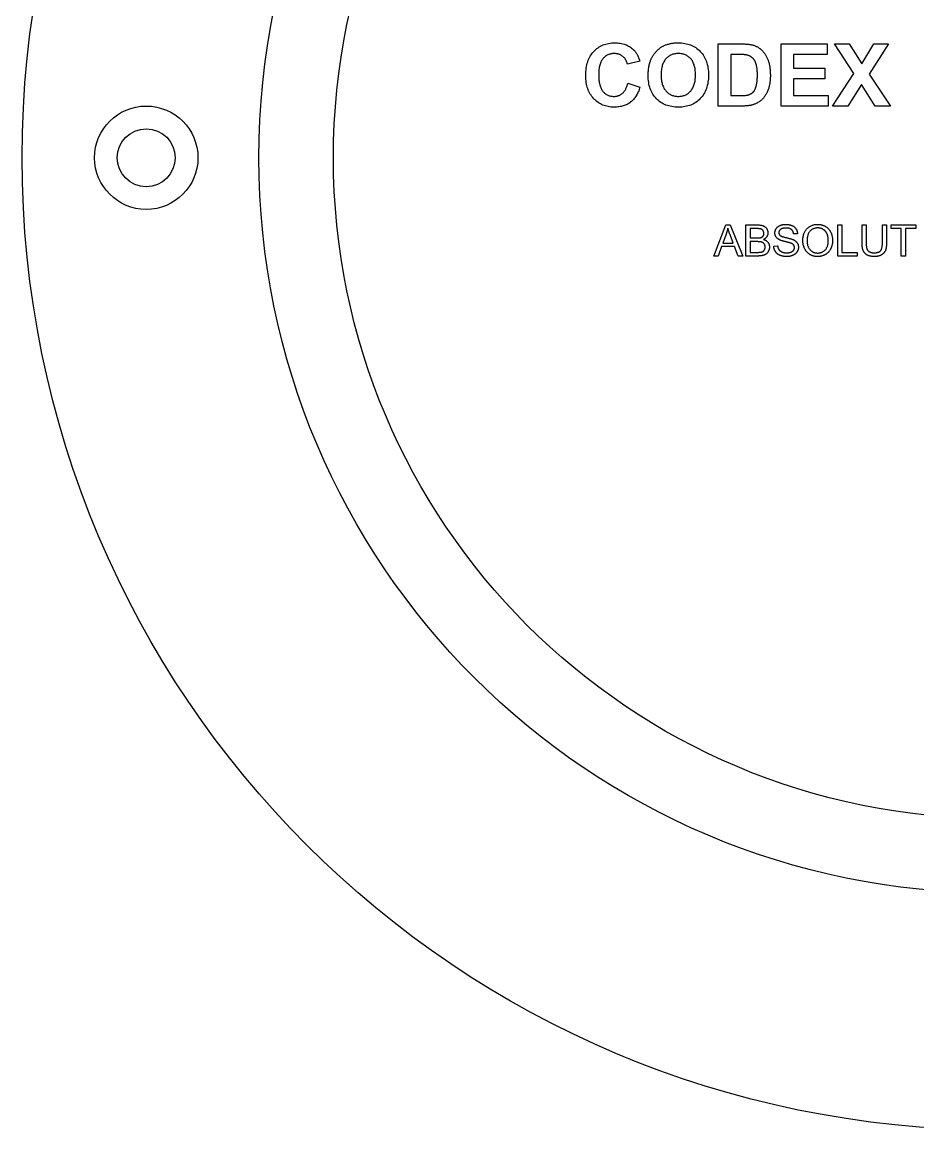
# Model space of a CAD drawing. Header units: millimetres. Extents: x -47 to 47, y -47 to 53.
# Drawn here: x -47 to -3.7, y -47 to 6.6 of the extents above; entities that cross this region are included whole.
import ezdxf

# ---------------------------------------------------------------- set-up
doc = ezdxf.new("R2010")
doc.units = ezdxf.units.MM
for name, color, linetype in [('GROOVE_REFERENCE_DO_NOT_MARK', 9, 'CONTINUOUS'), ('HOLES_REFERENCE_DO_NOT_MARK', 4, 'CONTINUOUS'), ('LASER_MARK', 1, 'CONTINUOUS'), ('PART_OUTLINE_REFERENCE_DO_NOT_MARK', 8, 'CONTINUOUS')]:
    doc.layers.add(name, color=color, linetype=linetype)

msp = doc.modelspace()

# ---------------------------------------------------------------- linework, layer by layer
at = {"layer": 'GROOVE_REFERENCE_DO_NOT_MARK'}
for radius in [35.55, 31.95]:
    msp.add_circle((0, 0), radius, dxfattribs=at)
at = {"layer": 'HOLES_REFERENCE_DO_NOT_MARK'}
for radius in [2.5, 1.4]:
    msp.add_circle((-41, 0), radius, dxfattribs=at)
at = {"layer": 'LASER_MARK'}
for points in [[(-17.71875, 3.602148), (-17.130176, 3.415527), (-17.147796, 3.354993), (-17.166817, 3.296438), (-17.187241, 3.239861), (-17.209067, 3.185263), (-17.232294, 3.132644), (-17.256924, 3.082003), (-17.282955, 3.033341), (-17.310388, 2.986658), (-17.339223, 2.941953), (-17.36946, 2.899227), (-17.401099, 2.85848), (-17.43414, 2.819711), (-17.468583, 2.782921), (-17.504427, 2.74811), (-17.541674, 2.715278), (-17.580322, 2.684424), (-17.620333, 2.655493), (-17.661665, 2.628428), (-17.704318, 2.60323), (-17.748294, 2.579898), (-17.793591, 2.558433), (-17.840211, 2.538834), (-17.888152, 2.521102), (-17.937415, 2.505237), (-17.987999, 2.491238), (-18.039906, 2.479105), (-18.093134, 2.468839), (-18.147684, 2.46044), (-18.203555, 2.453907), (-18.260749, 2.449241), (-18.319264, 2.446441), (-18.379102, 2.445508), (-18.453122, 2.447106), (-18.525476, 2.4519), (-18.596164, 2.459891), (-18.665186, 2.471078), (-18.732541, 2.485462), (-18.79823, 2.503042), (-18.862253, 2.523818), (-18.924609, 2.547791), (-18.9853, 2.574959), (-19.044324, 2.605325), (-19.101682, 2.638886), (-19.157373, 2.675644), (-19.211398, 2.715598), (-19.263757, 2.758749), (-19.31445, 2.805095), (-19.363477, 2.854639), (-19.410164, 2.906954), (-19.453839, 2.961616), (-19.494502, 3.018625), (-19.532153, 3.077982), (-19.566792, 3.139685), (-19.598419, 3.203736), (-19.627034, 3.270134), (-19.652637, 3.338879), (-19.675227, 3.409972), (-19.694806, 3.483411), (-19.711372, 3.559198), (-19.724927, 3.637332), (-19.735469, 3.717813), (-19.742999, 3.800642), (-19.747517, 3.885817), (-19.749023, 3.97334), (-19.747509, 4.065853), (-19.742967, 4.155747), (-19.735397, 4.243022), (-19.724799, 4.327676), (-19.711172, 4.409712), (-19.694518, 4.489127), (-19.674835, 4.565924), (-19.652124, 4.6401), (-19.626385, 4.711657), (-19.597618, 4.780595), (-19.565823, 4.846913), (-19.531, 4.910611), (-19.493148, 4.97169), (-19.452269, 5.030149), (-19.408361, 5.085989), (-19.361426, 5.139209), (-19.312023, 5.189497), (-19.260713, 5.236541), (-19.207497, 5.28034), (-19.152374, 5.320895), (-19.095345, 5.358206), (-19.036409, 5.392272), (-18.975566, 5.423094), (-18.912817, 5.450671), (-18.848162, 5.475004), (-18.781599, 5.496093), (-18.713131, 5.513937), (-18.642755, 5.528537), (-18.570473, 5.539892), (-18.496284, 5.548003), (-18.420189, 5.55287), (-18.342188, 5.554492), (-18.274039, 5.553218), (-18.207509, 5.549397), (-18.142597, 5.543029), (-18.079303, 5.534113), (-18.017627, 5.522649), (-17.95757, 5.508638), (-17.899131, 5.49208), (-17.84231, 5.472974), (-17.787107, 5.45132), (-17.733522, 5.427119), (-17.681556, 5.400371), (-17.631207, 5.371075), (-17.582477, 5.339232), (-17.535365, 5.304842), (-17.489872, 5.267904), (-17.445996, 5.228418), (-17.420762, 5.203664), (-17.396329, 5.177597), (-17.372697, 5.150216), (-17.349866, 5.121521), (-17.327836, 5.091512), (-17.306607, 5.06019), (-17.286179, 5.027554), (-17.266553, 4.993604), (-17.247727, 4.95834), (-17.229703, 4.921762), (-17.212479, 4.883871), (-17.196057, 4.844666), (-17.180436, 4.804147), (-17.165616, 4.762314), (-17.151597, 4.719167), (-17.138379, 4.674707), (-17.739258, 4.531152), (-17.746375, 4.559991), (-17.754398, 4.588062), (-17.763326, 4.615363), (-17.77316, 4.641895), (-17.783898, 4.667657), (-17.795542, 4.692651), (-17.808091, 4.716876), (-17.821545, 4.740332), (-17.835905, 4.763019), (-17.85117, 4.784937), (-17.86734, 4.806085), (-17.884415, 4.826465), (-17.902395, 4.846075), (-17.921281, 4.864917), (-17.941072, 4.88299), (-17.961768, 4.900293), (-17.983201, 4.916683), (-18.005202, 4.932016), (-18.027773, 4.946291), (-18.050912, 4.959509), (-18.074621, 4.97167), (-18.098898, 4.982773), (-18.123743, 4.992818), (-18.149158, 5.001807), (-18.175141, 5.009737), (-18.201693, 5.016611), (-18.228814, 5.022427), (-18.256503, 5.027185), (-18.284762, 5.030886), (-18.313589, 5.03353), (-18.342985, 5.035116), (-18.372949, 5.035645), (-18.414241, 5.034707), (-18.454548, 5.031895), (-18.493869, 5.027209), (-18.532205, 5.020648), (-18.569556, 5.012213), (-18.605921, 5.001903), (-18.641301, 4.989718), (-18.675696, 4.975659), (-18.709105, 4.959726), (-18.741529, 4.941917), (-18.772968, 4.922235), (-18.803421, 4.900677), (-18.832889, 4.877246), (-18.861372, 4.851939), (-18.888869, 4.824759), (-18.915381, 4.795703), (-18.940587, 4.764549), (-18.964167, 4.731071), (-18.986121, 4.695271), (-19.006448, 4.657147), (-19.02515, 4.6167), (-19.042225, 4.57393), (-19.057674, 4.528837), (-19.071497, 4.481421), (-19.083693, 4.431681), (-19.094263, 4.379619), (-19.103208, 4.325233), (-19.110526, 4.268524), (-19.116217, 4.209492), (-19.120283, 4.148137), (-19.122722, 4.084459), (-19.123535, 4.018457), (-19.122734, 3.948474), (-19.120331, 3.881055), (-19.116325, 3.816199), (-19.110718, 3.753906), (-19.103508, 3.694177), (-19.094696, 3.637012), (-19.084282, 3.58241), (-19.072266, 3.530371), (-19.058647, 3.480896), (-19.043427, 3.433984), (-19.026604, 3.389636), (-19.008179, 3.347852), (-18.988152, 3.30863), (-18.966522, 3.271973), (-18.943291, 3.237878), (-18.918457, 3.206348), (-18.892342, 3.177044), (-18.865265, 3.149631), (-18.837227, 3.124108), (-18.808228, 3.100476), (-18.778267, 3.078735), (-18.747345, 3.058884), (-18.715462, 3.040923), (-18.682617, 3.024854), (-18.648811, 3.010674), (-18.614044, 2.998386), (-18.578316, 2.987988), (-18.541626, 2.97948), (-18.503975, 2.972863), (-18.465363, 2.968137), (-18.425789, 2.965301), (-18.385254, 2.964355), (-18.355269, 2.964956), (-18.325813, 2.966759), (-18.296886, 2.969763), (-18.268488, 2.973969), (-18.240618, 2.979376), (-18.213277, 2.985985), (-18.186464, 2.993795), (-18.160181, 3.002808), (-18.134426, 3.013021), (-18.1092, 3.024437), (-18.084502, 3.037054), (-18.060333, 3.050873), (-18.036693, 3.065893), (-18.013582, 3.082115), (-17.990999, 3.099539), (-17.968945, 3.118164), (-17.94754, 3.138079), (-17.926904, 3.159372), (-17.907037, 3.182043), (-17.887939, 3.206091), (-17.869611, 3.231518), (-17.852051, 3.258322), (-17.83526, 3.286504), (-17.819238, 3.316064), (-17.803986, 3.347002), (-17.789502, 3.379318), (-17.775787, 3.413012), (-17.762842, 3.448083), (-17.750665, 3.484533), (-17.739258, 3.52236), (-17.728619, 3.561565)], [(-16.732324, 3.981543), (-16.731787, 4.038388), (-16.730177, 4.09408), (-16.727494, 4.148618), (-16.723737, 4.202002), (-16.718906, 4.254233), (-16.713002, 4.30531), (-16.706025, 4.355234), (-16.697974, 4.404004), (-16.688849, 4.45162), (-16.678651, 4.498083), (-16.66738, 4.543393), (-16.655035, 4.587549), (-16.641617, 4.630551), (-16.627126, 4.6724), (-16.61156, 4.713095), (-16.594922, 4.752637), (-16.581812, 4.781163), (-16.568118, 4.809322), (-16.553838, 4.837111), (-16.538974, 4.864532), (-16.523525, 4.891585), (-16.507491, 4.918269), (-16.490873, 4.944585), (-16.473669, 4.970532), (-16.455881, 4.996111), (-16.437508, 5.021321), (-16.418551, 5.046163), (-16.399008, 5.070636), (-16.378881, 5.094741), (-16.358169, 5.118477), (-16.336872, 5.141845), (-16.31499, 5.164844), (-16.292684, 5.18729), (-16.270113, 5.209), (-16.247278, 5.229972), (-16.224179, 5.250208), (-16.200815, 5.269706), (-16.177187, 5.288467), (-16.153295, 5.306492), (-16.129138, 5.323779), (-16.104717, 5.34033), (-16.080032, 5.356143), (-16.055082, 5.37122), (-16.029868, 5.385559), (-16.004389, 5.399162), (-15.978646, 5.412027), (-15.952639, 5.424155), (-15.926367, 5.435547), (-15.890911, 5.44995), (-15.854782, 5.463425), (-15.81798, 5.47597), (-15.780505, 5.487585), (-15.742358, 5.498272), (-15.703537, 5.508029), (-15.664043, 5.516857), (-15.623877, 5.524756), (-15.583038, 5.531725), (-15.541525, 5.537766), (-15.49934, 5.542876), (-15.456482, 5.547058), (-15.412951, 5.550311), (-15.368747, 5.552634), (-15.32387, 5.554028), (-15.27832, 5.554492), (-15.196301, 5.552882), (-15.116357, 5.548051), (-15.038487, 5.540001), (-14.962692, 5.528729), (-14.888972, 5.514238), (-14.817327, 5.496526), (-14.747757, 5.475593), (-14.680261, 5.45144), (-14.614841, 5.424067), (-14.551495, 5.393474), (-14.490224, 5.35966), (-14.431027, 5.322626), (-14.373906, 5.282371), (-14.318859, 5.238896), (-14.265887, 5.192201), (-14.21499, 5.142285), (-14.166689, 5.089502), (-14.121503, 5.034203), (-14.079434, 4.976388), (-14.040482, 4.916058), (-14.004645, 4.853213), (-13.971925, 4.787852), (-13.94232, 4.719976), (-13.915833, 4.649585), (-13.892461, 4.576678), (-13.872205, 4.501256), (-13.855066, 4.423318), (-13.841043, 4.342865), (-13.830136, 4.259896), (-13.822346, 4.174413), (-13.817671, 4.086413), (-13.816113, 3.995898), (-13.817659, 3.906133), (-13.822298, 3.818842), (-13.830028, 3.734027), (-13.840851, 3.651688), (-13.854766, 3.571823), (-13.871773, 3.494434), (-13.891872, 3.419521), (-13.915063, 3.347083), (-13.941347, 3.27712), (-13.970723, 3.209632), (-14.003191, 3.14462), (-14.038751, 3.082083), (-14.077404, 3.022022), (-14.119148, 2.964436), (-14.163985, 2.909325), (-14.211914, 2.856689), (-14.262431, 2.806898), (-14.31503, 2.760319), (-14.369712, 2.716952), (-14.426477, 2.676797), (-14.485325, 2.639855), (-14.546255, 2.606126), (-14.609269, 2.575608), (-14.674365, 2.548303), (-14.741544, 2.524211), (-14.810806, 2.50333), (-14.882151, 2.485662), (-14.955579, 2.471207), (-15.031089, 2.459963), (-15.108682, 2.451933), (-15.188358, 2.447114), (-15.270117, 2.445508), (-15.352869, 2.447106), (-15.433475, 2.4519), (-15.511933, 2.459891), (-15.588245, 2.471078), (-15.662409, 2.485462), (-15.734427, 2.503042), (-15.804298, 2.523818), (-15.872021, 2.547791), (-15.937598, 2.574959), (-16.001028, 2.605325), (-16.062312, 2.638886), (-16.121448, 2.675644), (-16.178437, 2.715598), (-16.233279, 2.758749), (-16.285975, 2.805095), (-16.336523, 2.854639), (-16.384452, 2.906986), (-16.429289, 2.961744), (-16.471034, 3.018913), (-16.509686, 3.078494), (-16.545247, 3.140486), (-16.577715, 3.20489), (-16.60709, 3.271704), (-16.633374, 3.34093), (-16.656565, 3.412567), (-16.676665, 3.486616), (-16.693672, 3.563075), (-16.707587, 3.641946), (-16.718409, 3.723229), (-16.72614, 3.806922), (-16.730778, 3.893027)], [(-13.344434, 5.503223), (-12.234961, 5.503223), (-12.188746, 5.502998), (-12.143925, 5.502325), (-12.100499, 5.501204), (-12.058466, 5.499634), (-12.017826, 5.497615), (-11.978581, 5.495148), (-11.94073, 5.492232), (-11.904272, 5.488867), (-11.869209, 5.485054), (-11.835539, 5.480792), (-11.803263, 5.476082), (-11.772382, 5.470923), (-11.742894, 5.465315), (-11.714799, 5.459259), (-11.688099, 5.452754), (-11.662793, 5.445801), (-11.630021, 5.435587), (-11.597841, 5.424428), (-11.566254, 5.412323), (-11.53526, 5.399274), (-11.504859, 5.385279), (-11.47505, 5.370338), (-11.445835, 5.354453), (-11.417212, 5.337622), (-11.389182, 5.319846), (-11.361745, 5.301125), (-11.3349, 5.281458), (-11.308649, 5.260846), (-11.28299, 5.239289), (-11.257924, 5.216786), (-11.233451, 5.193338), (-11.20957, 5.168945), (-11.186339, 5.143731), (-11.163812, 5.11782), (-11.141991, 5.091212), (-11.120874, 5.063907), (-11.100462, 5.035905), (-11.080756, 5.007206), (-11.061754, 4.97781), (-11.043457, 4.947717), (-11.025865, 4.916928), (-11.008978, 4.885441), (-10.992796, 4.853257), (-10.977319, 4.820377), (-10.962547, 4.786799), (-10.94848, 4.752525), (-10.935118, 4.717553), (-10.922461, 4.681885), (-10.910541, 4.645343), (-10.89939, 4.607752), (-10.889008, 4.569112), (-10.879395, 4.529422), (-10.870551, 4.488683), (-10.862476, 4.446894), (-10.85517, 4.404056), (-10.848633, 4.360168), (-10.842865, 4.315232), (-10.837866, 4.269245), (-10.833636, 4.222209), (-10.830176, 4.174124), (-10.827484, 4.12499), (-10.825562, 4.074805), (-10.824408, 4.023572), (-10.824023, 3.971289), (-10.824384, 3.925291), (-10.825465, 3.880093), (-10.827268, 3.835697), (-10.829791, 3.792102), (-10.833036, 3.749308), (-10.837001, 3.707315), (-10.841687, 3.666123), (-10.847095, 3.625732), (-10.853223, 3.586143), (-10.860072, 3.547354), (-10.867643, 3.509367), (-10.875934, 3.47218), (-10.884946, 3.435795), (-10.894679, 3.400211), (-10.905133, 3.365427), (-10.916309, 3.331445), (-10.930784, 3.290918), (-10.946013, 3.251369), (-10.961995, 3.212796), (-10.978729, 3.175201), (-10.996217, 3.138584), (-11.014458, 3.102943), (-11.033451, 3.06828), (-11.053198, 3.034595), (-11.073698, 3.001886), (-11.094951, 2.970155), (-11.116957, 2.939402), (-11.139716, 2.909625), (-11.163227, 2.880826), (-11.187492, 2.853004), (-11.21251, 2.82616), (-11.238281, 2.800293), (-11.258453, 2.781331), (-11.279489, 2.762898), (-11.301391, 2.744994), (-11.324158, 2.727618), (-11.34779, 2.710772), (-11.372287, 2.694453), (-11.397649, 2.678664), (-11.423877, 2.663403), (-11.45097, 2.648671), (-11.478928, 2.634468), (-11.507751, 2.620794), (-11.537439, 2.607648), (-11.567992, 2.595031), (-11.599411, 2.582942), (-11.631695, 2.571383), (-11.664844, 2.560352), (-11.690495, 2.552653), (-11.717203, 2.545451), (-11.744968, 2.538746), (-11.773792, 2.532538), (-11.803672, 2.526826), (-11.83461, 2.521611), (-11.866605, 2.516893), (-11.899658, 2.512671), (-11.933768, 2.508946), (-11.968936, 2.505717), (-12.005161, 2.502986), (-12.042444, 2.500751), (-12.080784, 2.499012), (-12.120181, 2.497771), (-12.160636, 2.497026), (-12.202148, 2.496777), (-13.344434, 2.496777)], [(-10.309277, 2.496777), (-10.309277, 5.503223), (-8.080078, 5.503223), (-8.080078, 4.994629), (-9.702246, 4.994629), (-9.702246, 4.328125), (-8.192871, 4.328125), (-8.192871, 3.821582), (-9.702246, 3.821582), (-9.702246, 3.00332), (-8.022656, 3.00332), (-8.022656, 2.496777)], [(-7.813477, 2.496777), (-6.786035, 4.065625), (-7.71709, 5.503223), (-7.00752, 5.503223), (-6.40459, 4.537305), (-5.813965, 5.503223), (-5.110547, 5.503223), (-6.045703, 4.043066), (-5.018262, 2.496777), (-5.750391, 2.496777), (-6.416895, 3.536523), (-7.085449, 2.496777)], [(-16.106836, 4.002051), (-16.105915, 3.939186), (-16.103151, 3.878251), (-16.098545, 3.819247), (-16.092096, 3.762173), (-16.083805, 3.707031), (-16.073671, 3.653819), (-16.061695, 3.602537), (-16.047876, 3.553186), (-16.032215, 3.505766), (-16.014711, 3.460276), (-15.995365, 3.416717), (-15.974176, 3.375089), (-15.951145, 3.335391), (-15.926271, 3.297623), (-15.899555, 3.261787), (-15.870996, 3.227881), (-15.841019, 3.19597), (-15.810049, 3.166117), (-15.778086, 3.138323), (-15.745129, 3.112589), (-15.711179, 3.088912), (-15.676236, 3.067295), (-15.640299, 3.047737), (-15.603369, 3.030237), (-15.565446, 3.014796), (-15.526529, 3.001414), (-15.486619, 2.99009), (-15.445715, 2.980826), (-15.403819, 2.97362), (-15.360928, 2.968473), (-15.317045, 2.965385), (-15.272168, 2.964355), (-15.227303, 2.965377), (-15.183456, 2.968441), (-15.140626, 2.973548), (-15.098813, 2.980698), (-15.058018, 2.98989), (-15.01824, 3.001125), (-14.979479, 3.014403), (-14.941736, 3.029724), (-14.90501, 3.047088), (-14.869302, 3.066494), (-14.834611, 3.087943), (-14.800937, 3.111435), (-14.768281, 3.13697), (-14.736642, 3.164547), (-14.70602, 3.194167), (-14.676416, 3.22583), (-14.64823, 3.259536), (-14.621862, 3.295284), (-14.597313, 3.333076), (-14.574582, 3.37291), (-14.55367, 3.414786), (-14.534576, 3.458706), (-14.5173, 3.504668), (-14.501843, 3.552673), (-14.488205, 3.602721), (-14.476385, 3.654812), (-14.466383, 3.708945), (-14.4582, 3.765121), (-14.451835, 3.82334), (-14.447289, 3.883602), (-14.444562, 3.945907), (-14.443652, 4.010254), (-14.444538, 4.073828), (-14.447193, 4.135352), (-14.451619, 4.194824), (-14.457816, 4.252246), (-14.465782, 4.307617), (-14.47552, 4.360938), (-14.487027, 4.412207), (-14.500305, 4.461426), (-14.515354, 4.508594), (-14.532172, 4.553711), (-14.550762, 4.596777), (-14.571121, 4.637793), (-14.593251, 4.676758), (-14.617152, 4.713672), (-14.642822, 4.748535), (-14.670264, 4.781348), (-14.699171, 4.812141), (-14.72924, 4.840948), (-14.76047, 4.867769), (-14.792862, 4.892603), (-14.826415, 4.91545), (-14.861131, 4.93631), (-14.897007, 4.955183), (-14.934045, 4.97207), (-14.972245, 4.986971), (-15.011607, 4.999884), (-15.05213, 5.010811), (-15.093814, 5.019751), (-15.13666, 5.026704), (-15.180668, 5.031671), (-15.225837, 5.034651), (-15.272168, 5.035645), (-15.318511, 5.034639), (-15.363716, 5.031623), (-15.407784, 5.026596), (-15.450714, 5.019559), (-15.492507, 5.01051), (-15.533162, 4.999451), (-15.57268, 4.986382), (-15.61106, 4.971301), (-15.648302, 4.95421), (-15.684407, 4.935108), (-15.719374, 4.913996), (-15.753204, 4.890872), (-15.785897, 4.865738), (-15.817451, 4.838593), (-15.847869, 4.809438), (-15.877148, 4.778271), (-15.904962, 4.745078), (-15.930981, 4.709843), (-15.955206, 4.672564), (-15.977637, 4.633243), (-15.998273, 4.591879), (-16.017114, 4.548472), (-16.034161, 4.503022), (-16.049414, 4.45553), (-16.062872, 4.405995), (-16.074536, 4.354417), (-16.084406, 4.300796), (-16.09248, 4.245132), (-16.098761, 4.187426), (-16.103247, 4.127677), (-16.105939, 4.065885)], [(-12.737402, 4.994629), (-12.737402, 3.00332), (-12.28418, 3.00332), (-12.252945, 3.003432), (-12.222816, 3.003769), (-12.193793, 3.00433), (-12.165875, 3.005115), (-12.139063, 3.006124), (-12.113356, 3.007358), (-12.088755, 3.008816), (-12.065259, 3.010498), (-12.042868, 3.012405), (-12.021584, 3.014536), (-12.001404, 3.016891), (-11.98233, 3.01947), (-11.964362, 3.022274), (-11.947499, 3.025302), (-11.931742, 3.028555), (-11.91709, 3.032031), (-11.898829, 3.036846), (-11.880961, 3.042061), (-11.863485, 3.047676), (-11.846402, 3.053693), (-11.829711, 3.060109), (-11.813413, 3.066927), (-11.797508, 3.074144), (-11.781995, 3.081763), (-11.766874, 3.089782), (-11.752146, 3.098201), (-11.737811, 3.107021), (-11.723868, 3.116241), (-11.710317, 3.125863), (-11.69716, 3.135884), (-11.684394, 3.146306), (-11.672021, 3.157129), (-11.659985, 3.168596), (-11.648229, 3.180953), (-11.636754, 3.194199), (-11.625558, 3.208334), (-11.614644, 3.223359), (-11.604009, 3.239272), (-11.593655, 3.256075), (-11.583582, 3.273767), (-11.573788, 3.292348), (-11.564275, 3.311819), (-11.555043, 3.332178), (-11.546091, 3.353427), (-11.537419, 3.375565), (-11.529028, 3.398592), (-11.520917, 3.422509), (-11.513086, 3.447314), (-11.505636, 3.473137), (-11.498666, 3.500106), (-11.492178, 3.52822), (-11.486169, 3.55748), (-11.480642, 3.587885), (-11.475595, 3.619436), (-11.471029, 3.652132), (-11.466943, 3.685974), (-11.463338, 3.720962), (-11.460214, 3.757095), (-11.457571, 3.794373), (-11.455408, 3.832797), (-11.453725, 3.872367), (-11.452524, 3.913082), (-11.451803, 3.954943), (-11.451563, 3.997949), (-11.451803, 4.040895), (-11.452524, 4.082576), (-11.453725, 4.122991), (-11.455408, 4.16214), (-11.457571, 4.200023), (-11.460214, 4.236641), (-11.463338, 4.271993), (-11.466943, 4.306079), (-11.471029, 4.3389), (-11.475595, 4.370454), (-11.480642, 4.400743), (-11.486169, 4.429767), (-11.492178, 4.457524), (-11.498666, 4.484016), (-11.505636, 4.509243), (-11.513086, 4.533203), (-11.520969, 4.55621), (-11.529236, 4.578577), (-11.537888, 4.600302), (-11.546924, 4.621387), (-11.556345, 4.64183), (-11.56615, 4.661633), (-11.57634, 4.680795), (-11.586914, 4.699316), (-11.597873, 4.717197), (-11.609216, 4.734436), (-11.620944, 4.751035), (-11.633057, 4.766992), (-11.645554, 4.782309), (-11.658435, 4.796985), (-11.671701, 4.81102), (-11.685352, 4.824414), (-11.699427, 4.837223), (-11.713966, 4.849504), (-11.728971, 4.861256), (-11.74444, 4.872479), (-11.760373, 4.883174), (-11.776772, 4.89334), (-11.793634, 4.902977), (-11.810962, 4.912085), (-11.828754, 4.920665), (-11.847011, 4.928716), (-11.865732, 4.936238), (-11.884918, 4.943231), (-11.904569, 4.949696), (-11.924684, 4.955632), (-11.945264, 4.961039), (-11.966309, 4.965918), (-11.983155, 4.969395), (-12.001909, 4.972647), (-12.022569, 4.975675), (-12.045135, 4.978479), (-12.069609, 4.981059), (-12.095988, 4.983414), (-12.124275, 4.985545), (-12.154468, 4.987451), (-12.186567, 4.989133), (-12.220573, 4.990591), (-12.256486, 4.991825), (-12.294305, 4.992834), (-12.334031, 4.99362), (-12.375664, 4.99418), (-12.419203, 4.994517), (-12.464648, 4.994629)], [(-13.560791, -4.752124), (-12.983496, -3.248901), (-12.769189, -3.248901), (-12.153955, -4.752124), (-12.380566, -4.752124), (-12.555908, -4.296851), (-13.184473, -4.296851), (-13.349561, -4.752124)], [(-13.127051, -4.134839), (-12.617432, -4.134839), (-12.774316, -3.71853), (-12.783144, -3.695082), (-12.791684, -3.672163), (-12.799935, -3.649773), (-12.807898, -3.627911), (-12.815572, -3.606578), (-12.822958, -3.585774), (-12.830056, -3.565499), (-12.836865, -3.545752), (-12.843386, -3.526534), (-12.849619, -3.507845), (-12.855563, -3.489684), (-12.861218, -3.472052), (-12.866586, -3.454949), (-12.871664, -3.438374), (-12.876455, -3.422329), (-12.880957, -3.406812), (-12.884638, -3.424876), (-12.888503, -3.442924), (-12.892553, -3.460957), (-12.896786, -3.478973), (-12.901204, -3.496974), (-12.905807, -3.514958), (-12.910593, -3.532927), (-12.915564, -3.550879), (-12.920719, -3.568815), (-12.926058, -3.586736), (-12.931582, -3.60464), (-12.937289, -3.622528), (-12.943181, -3.6404), (-12.949258, -3.658257), (-12.955518, -3.676097), (-12.961963, -3.693921)], [(-12.003223, -4.752124), (-12.003223, -3.248901), (-11.439258, -3.248901), (-11.417991, -3.24908), (-11.397257, -3.249614), (-11.377055, -3.250506), (-11.357387, -3.251753), (-11.338251, -3.253357), (-11.319648, -3.255318), (-11.301577, -3.257635), (-11.284039, -3.260309), (-11.267034, -3.263339), (-11.250562, -3.266726), (-11.234622, -3.270469), (-11.219215, -3.274568), (-11.204341, -3.279024), (-11.19, -3.283837), (-11.176191, -3.289006), (-11.162915, -3.294531), (-11.150082, -3.300427), (-11.137601, -3.306708), (-11.125472, -3.313373), (-11.113696, -3.320422), (-11.102273, -3.327856), (-11.091202, -3.335675), (-11.080483, -3.343878), (-11.070117, -3.352466), (-11.060104, -3.361438), (-11.050443, -3.370795), (-11.041134, -3.380536), (-11.032178, -3.390662), (-11.023574, -3.401172), (-11.015323, -3.412067), (-11.007424, -3.423346), (-10.999878, -3.43501), (-10.992738, -3.4469), (-10.986059, -3.458858), (-10.979841, -3.470884), (-10.974083, -3.482979), (-10.968786, -3.495141), (-10.963949, -3.507372), (-10.959573, -3.519671), (-10.955658, -3.532037), (-10.952203, -3.544472), (-10.949209, -3.556975), (-10.946676, -3.569546), (-10.944603, -3.582185), (-10.942991, -3.594893), (-10.941839, -3.607668), (-10.941148, -3.620511), (-10.940918, -3.633423), (-10.941122, -3.645427), (-10.941735, -3.657343), (-10.942756, -3.669171), (-10.944186, -3.680911), (-10.946025, -3.692563), (-10.948272, -3.704127), (-10.950928, -3.715602), (-10.953992, -3.72699), (-10.957464, -3.738289), (-10.961346, -3.7495), (-10.965635, -3.760623), (-10.970334, -3.771658), (-10.975441, -3.782605), (-10.980956, -3.793464), (-10.98688, -3.804235), (-10.993213, -3.814917), (-10.999958, -3.825427), (-11.00712, -3.835681), (-11.014698, -3.845679), (-11.022693, -3.85542), (-11.031104, -3.864905), (-11.039932, -3.874133), (-11.049177, -3.883105), (-11.058838, -3.891821), (-11.068916, -3.900281), (-11.07941, -3.908484), (-11.090321, -3.916431), (-11.101648, -3.924121), (-11.113392, -3.931555), (-11.125552, -3.938733), (-11.138129, -3.945654), (-11.151123, -3.952319), (-11.134322, -3.957538), (-11.118014, -3.963198), (-11.102199, -3.969298), (-11.086876, -3.975839), (-11.072046, -3.982821), (-11.057708, -3.990243), (-11.043864, -3.998105), (-11.030511, -4.006409), (-11.017652, -4.015153), (-11.005285, -4.024337), (-10.993411, -4.033962), (-10.98203, -4.044028), (-10.971141, -4.054534), (-10.960745, -4.065481), (-10.950841, -4.076868), (-10.941431, -4.088696), (-10.932553, -4.100881), (-10.924247, -4.113338), (-10.916515, -4.126067), (-10.909355, -4.139069), (-10.902768, -4.152343), (-10.896754, -4.165889), (-10.891313, -4.179708), (-10.886444, -4.193799), (-10.882148, -4.208162), (-10.878425, -4.222798), (-10.875275, -4.237706), (-10.872697, -4.252887), (-10.870693, -4.26834), (-10.869261, -4.284065), (-10.868402, -4.300063), (-10.868115, -4.316333), (-10.868289, -4.329477), (-10.868812, -4.342505), (-10.869683, -4.355416), (-10.870903, -4.368211), (-10.872471, -4.380891), (-10.874388, -4.393454), (-10.876653, -4.4059), (-10.879266, -4.418231), (-10.882228, -4.430446), (-10.885539, -4.442544), (-10.889198, -4.454526), (-10.893205, -4.466393), (-10.897561, -4.478142), (-10.902266, -4.489776), (-10.907318, -4.501294), (-10.91272, -4.512695), (-10.918377, -4.523876), (-10.924199, -4.534733), (-10.930185, -4.545265), (-10.936336, -4.555473), (-10.94265, -4.565357), (-10.949129, -4.574916), (-10.955772, -4.58415), (-10.962579, -4.59306), (-10.969551, -4.601646), (-10.976686, -4.609907), (-10.983986, -4.617844), (-10.991451, -4.625456), (-10.999079, -4.632744), (-11.006871, -4.639708), (-11.014828, -4.646347), (-11.022949, -4.652661), (-11.031283, -4.658719), (-11.039876, -4.664589), (-11.04873, -4.670271), (-11.057845, -4.675764), (-11.067219, -4.68107), (-11.076854, -4.686187), (-11.08675, -4.691115), (-11.096906, -4.695856), (-11.107322, -4.700408), (-11.117998, -4.704772), (-11.128935, -4.708947), (-11.140132, -4.712935), (-11.15159, -4.716734), (-11.163308, -4.720345), (-11.175286, -4.723768), (-11.187524, -4.727002), (-11.200067, -4.730044), (-11.212959, -4.73289), (-11.226199, -4.73554), (-11.239787, -4.737993), (-11.253724, -4.74025), (-11.26801, -4.742311), (-11.282643, -4.744175), (-11.297626, -4.745844), (-11.312957, -4.747316), (-11.328636, -4.748591), (-11.344664, -4.749671), (-11.36104, -4.750554), (-11.377764, -4.751241), (-11.394838, -4.751731), (-11.412259, -4.752026), (-11.430029, -4.752124)], [(-11.804297, -3.880542), (-11.479248, -3.880542), (-11.463006, -3.880474), (-11.447349, -3.88027), (-11.432276, -3.879929), (-11.417789, -3.879453), (-11.403886, -3.87884), (-11.390568, -3.878091), (-11.377835, -3.877205), (-11.365686, -3.876184), (-11.354122, -3.875027), (-11.343143, -3.873733), (-11.332749, -3.872303), (-11.32294, -3.870737), (-11.313716, -3.869034), (-11.305076, -3.867196), (-11.297021, -3.865221), (-11.289551, -3.86311), (-11.280212, -3.860174), (-11.271166, -3.857006), (-11.262412, -3.853605), (-11.253951, -3.849973), (-11.245781, -3.846107), (-11.237905, -3.84201), (-11.23032, -3.83768), (-11.223029, -3.833118), (-11.216029, -3.828323), (-11.209322, -3.823296), (-11.202907, -3.818037), (-11.196785, -3.812546), (-11.190955, -3.806822), (-11.185418, -3.800866), (-11.180172, -3.794678), (-11.17522, -3.788257), (-11.170563, -3.781616), (-11.166208, -3.774767), (-11.162152, -3.767709), (-11.158397, -3.760443), (-11.154942, -3.752969), (-11.151788, -3.745287), (-11.148934, -3.737396), (-11.146381, -3.729297), (-11.144128, -3.72099), (-11.142175, -3.712474), (-11.140523, -3.70375), (-11.139171, -3.694818), (-11.138119, -3.685678), (-11.137368, -3.676329), (-11.136918, -3.666772), (-11.136768, -3.657007), (-11.136908, -3.64772), (-11.137328, -3.638574), (-11.138029, -3.629568), (-11.139011, -3.620702), (-11.140272, -3.611976), (-11.141814, -3.60339), (-11.143637, -3.594945), (-11.14574, -3.586639), (-11.148123, -3.578474), (-11.150787, -3.570449), (-11.153731, -3.562565), (-11.156955, -3.55482), (-11.16046, -3.547216), (-11.164245, -3.539752), (-11.16831, -3.532428), (-11.172656, -3.525244), (-11.177262, -3.518271), (-11.182109, -3.511578), (-11.187196, -3.505165), (-11.192523, -3.499033), (-11.198091, -3.493181), (-11.203899, -3.487609), (-11.209947, -3.482318), (-11.216235, -3.477307), (-11.222764, -3.472577), (-11.229533, -3.468127), (-11.236543, -3.463957), (-11.243793, -3.460068), (-11.251283, -3.456459), (-11.259013, -3.45313), (-11.266984, -3.450082), (-11.275195, -3.447314), (-11.283899, -3.444769), (-11.293348, -3.442388), (-11.303542, -3.440171), (-11.314481, -3.438118), (-11.326164, -3.436229), (-11.338593, -3.434505), (-11.351767, -3.432945), (-11.365686, -3.431549), (-11.38035, -3.430317), (-11.395759, -3.42925), (-11.411913, -3.428347), (-11.428812, -3.427608), (-11.446456, -3.427033), (-11.464845, -3.426622), (-11.483978, -3.426376), (-11.503857, -3.426294), (-11.804297, -3.426294)], [(-10.662012, -4.269165), (-10.474365, -4.252759), (-10.472561, -4.2667), (-10.47048, -4.280324), (-10.468123, -4.293632), (-10.465489, -4.306624), (-10.462579, -4.319299), (-10.459393, -4.331658), (-10.45593, -4.3437), (-10.452191, -4.355426), (-10.448176, -4.366835), (-10.443884, -4.377929), (-10.439316, -4.388705), (-10.434471, -4.399165), (-10.42935, -4.409309), (-10.423953, -4.419136), (-10.418279, -4.428647), (-10.412329, -4.437842), (-10.406031, -4.44677), (-10.399311, -4.455482), (-10.392172, -4.463977), (-10.384612, -4.472256), (-10.376631, -4.480319), (-10.368229, -4.488166), (-10.359407, -4.495796), (-10.350165, -4.50321), (-10.340502, -4.510408), (-10.330418, -4.51739), (-10.319914, -4.524155), (-10.308989, -4.530704), (-10.297644, -4.537036), (-10.285878, -4.543153), (-10.273691, -4.549053), (-10.261084, -4.554736), (-10.248166, -4.560138), (-10.235049, -4.565191), (-10.221731, -4.569895), (-10.208212, -4.574251), (-10.194494, -4.578258), (-10.180575, -4.581917), (-10.166456, -4.585228), (-10.152136, -4.58819), (-10.137617, -4.590803), (-10.122897, -4.593068), (-10.107976, -4.594985), (-10.092856, -4.596553), (-10.077535, -4.597773), (-10.062014, -4.598644), (-10.046293, -4.599167), (-10.030371, -4.599341), (-10.016248, -4.599209), (-10.002333, -4.598812), (-9.988626, -4.598151), (-9.975128, -4.597226), (-9.961838, -4.596036), (-9.948756, -4.594582), (-9.935883, -4.592864), (-9.923218, -4.590881), (-9.910761, -4.588634), (-9.898512, -4.586123), (-9.886472, -4.583347), (-9.87464, -4.580307), (-9.863016, -4.577003), (-9.851601, -4.573434), (-9.840393, -4.5696), (-9.829395, -4.565503), (-9.818674, -4.561175), (-9.808302, -4.556651), (-9.798278, -4.551931), (-9.788603, -4.547014), (-9.779277, -4.541901), (-9.770298, -4.536592), (-9.761669, -4.531086), (-9.753387, -4.525385), (-9.745455, -4.519487), (-9.73787, -4.513392), (-9.730635, -4.507102), (-9.723747, -4.500615), (-9.717208, -4.493932), (-9.711018, -4.487053), (-9.705176, -4.479977), (-9.699683, -4.472705), (-9.69453, -4.465293), (-9.689709, -4.457797), (-9.685221, -4.450217), (-9.681065, -4.442552), (-9.677242, -4.434804), (-9.673751, -4.426971), (-9.670593, -4.419054), (-9.667767, -4.411053), (-9.665274, -4.402969), (-9.663113, -4.394799), (-9.661285, -4.386546), (-9.659789, -4.378209), (-9.658625, -4.369788), (-9.657794, -4.361282), (-9.657295, -4.352692), (-9.657129, -4.344019), (-9.657289, -4.335245), (-9.65777, -4.326611), (-9.658571, -4.318117), (-9.659692, -4.309764), (-9.661134, -4.301551), (-9.662897, -4.293478), (-9.66498, -4.285545), (-9.667383, -4.277753), (-9.670107, -4.2701), (-9.673151, -4.262588), (-9.676515, -4.255216), (-9.6802, -4.247984), (-9.684206, -4.240893), (-9.688531, -4.233941), (-9.693178, -4.22713), (-9.698145, -4.220459), (-9.70348, -4.213924), (-9.709232, -4.207521), (-9.7154, -4.201251), (-9.721985, -4.195113), (-9.728986, -4.189106), (-9.736404, -4.183232), (-9.744239, -4.177491), (-9.75249, -4.171881), (-9.761158, -4.166404), (-9.770242, -4.161058), (-9.779743, -4.155845), (-9.789661, -4.150764), (-9.799995, -4.145816), (-9.810745, -4.140999), (-9.821912, -4.136315), (-9.833496, -4.131763), (-9.841631, -4.128713), (-9.850912, -4.125458), (-9.861338, -4.121999), (-9.87291, -4.118336), (-9.885627, -4.114469), (-9.89949, -4.110398), (-9.914498, -4.106122), (-9.930652, -4.101642), (-9.947951, -4.096957), (-9.966396, -4.092069), (-9.985987, -4.086976), (-10.006723, -4.081679), (-10.028605, -4.076177), (-10.051632, -4.070472), (-10.075805, -4.064562), (-10.101123, -4.058447), (-10.12653, -4.052253), (-10.150967, -4.046103), (-10.174434, -4.039996), (-10.196933, -4.033934), (-10.218462, -4.027916), (-10.239022, -4.021942), (-10.258613, -4.016012), (-10.277234, -4.010126), (-10.294886, -4.004284), (-10.311568, -3.998486), (-10.327282, -3.992732), (-10.342026, -3.987022), (-10.3558, -3.981357), (-10.368606, -3.975735), (-10.380442, -3.970158), (-10.391309, -3.964624), (-10.404553, -3.957468), (-10.417368, -3.9501), (-10.429755, -3.94252), (-10.441713, -3.934727), (-10.453243, -3.926723), (-10.464344, -3.918505), (-10.475016, -3.910076), (-10.48526, -3.901434), (-10.495075, -3.89258), (-10.504462, -3.883514), (-10.51342, -3.874235), (-10.52195, -3.864745), (-10.530051, -3.855041), (-10.537723, -3.845126), (-10.544967, -3.834998), (-10.551782, -3.824658), (-10.558177, -3.814134), (-10.564159, -3.803453), (-10.569729, -3.792617), (-10.574886, -3.781624), (-10.57963, -3.770475), (-10.583962, -3.759169), (-10.587881, -3.747708), (-10.591388, -3.73609), (-10.594482, -3.724316), (-10.597164, -3.712386), (-10.599433, -3.7003), (-10.601289, -3.688057), (-10.602733, -3.675658), (-10.603765, -3.663103), (-10.604384, -3.650392), (-10.60459, -3.637524), (-10.604338, -3.623355), (-10.60358, -3.609302), (-10.602319, -3.595365), (-10.600552, -3.581544), (-10.598281, -3.56784), (-10.595506, -3.554251), (-10.592225, -3.540779), (-10.58844, -3.527423), (-10.58415, -3.514183), (-10.579356, -3.501059), (-10.574056, -3.488052), (-10.568253, -3.47516), (-10.561944, -3.462385), (-10.555131, -3.449726), (-10.547813, -3.437183), (-10.53999, -3.424756), (-10.531683, -3.412573), (-10.522911, -3.400763), (-10.513675, -3.389326), (-10.503973, -3.378261), (-10.493808, -3.367568), (-10.483177, -3.357248), (-10.472082, -3.347301), (-10.460522, -3.337726), (-10.448498, -3.328523), (-10.436009, -3.319693), (-10.423056, -3.311236), (-10.409637, -3.303151), (-10.395755, -3.295438), (-10.381407, -3.288099), (-10.366595, -3.281131), (-10.351318, -3.274536), (-10.335701, -3.268328), (-10.319868, -3.26252), (-10.303818, -3.257113), (-10.287552, -3.252106), (-10.27107, -3.247499), (-10.254371, -3.243294), (-10.237456, -3.239489), (-10.220325, -3.236084), (-10.202977, -3.23308), (-10.185413, -3.230476), (-10.167633, -3.228273), (-10.149637, -3.226471), (-10.131424, -3.225069), (-10.112995, -3.224068), (-10.09435, -3.223467), (-10.075488, -3.223267), (-10.05475, -3.223477), (-10.03432, -3.224108), (-10.014199, -3.225159), (-9.994386, -3.226631), (-9.974882, -3.228524), (-9.955686, -3.230837), (-9.936798, -3.233571), (-9.918219, -3.236725), (-9.899948, -3.2403), (-9.881986, -3.244295), (-9.864332, -3.248711), (-9.846986, -3.253548), (-9.829949, -3.258805), (-9.813221, -3.264482), (-9.7968, -3.270581), (-9.780688, -3.2771), (-9.764961, -3.284027), (-9.749694, -3.291351), (-9.734888, -3.299071), (-9.720543, -3.307188), (-9.706658, -3.315702), (-9.693234, -3.324612), (-9.68027, -3.333919), (-9.667767, -3.343622), (-9.655725, -3.353722), (-9.644143, -3.364218), (-9.633022, -3.375111), (-9.622362, -3.3864), (-9.612162, -3.398086), (-9.602423, -3.410168), (-9.593144, -3.422647), (-9.584326, -3.435522), (-9.575987, -3.448704), (-9.568144, -3.462103), (-9.560798, -3.475717), (-9.553949, -3.489548), (-9.547596, -3.503595), (-9.54174, -3.517858), (-9.536381, -3.532338), (-9.531519, -3.547034), (-9.527153, -3.561946), (-9.523283, -3.577074), (-9.519911, -3.592419), (-9.517035, -3.60798), (-9.514656, -3.623758), (-9.512773, -3.639751), (-9.511387, -3.655961), (-9.510498, -3.672388), (-9.701221, -3.686743), (-9.70343, -3.669199), (-9.706211, -3.6522), (-9.709566, -3.635746), (-9.713493, -3.619836), (-9.717993, -3.604472), (-9.723066, -3.589651), (-9.728712, -3.575376), (-9.73493, -3.561646), (-9.741722, -3.54846), (-9.749086, -3.535818), (-9.757022, -3.523722), (-9.765532, -3.51217), (-9.774614, -3.501163), (-9.784269, -3.490701), (-9.794497, -3.480784), (-9.805298, -3.471411), (-9.816715, -3.462595), (-9.828794, -3.454348), (-9.841533, -3.44667), (-9.854933, -3.43956), (-9.868994, -3.433019), (-9.883716, -3.427047), (-9.899099, -3.421644), (-9.915143, -3.416809), (-9.931847, -3.412543), (-9.949213, -3.408846), (-9.967239, -3.405718), (-9.985927, -3.403159), (-10.005275, -3.401168), (-10.025284, -3.399746), (-10.045954, -3.398893), (-10.067285, -3.398608), (-10.089461, -3.398867), (-10.110872, -3.399642), (-10.131518, -3.400934), (-10.151399, -3.402742), (-10.170515, -3.405067), (-10.188866, -3.407909), (-10.206452, -3.411268), (-10.223273, -3.415143), (-10.239328, -3.419535), (-10.254619, -3.424443), (-10.269145, -3.429869), (-10.282906, -3.435811), (-10.295901, -3.44227), (-10.308132, -3.449245), (-10.319597, -3.456737), (-10.330298, -3.464746), (-10.340293, -3.473119), (-10.349644, -3.481705), (-10.35835, -3.490503), (-10.366411, -3.499513), (-10.373827, -3.508736), (-10.380598, -3.518171), (-10.386724, -3.527818), (-10.392206, -3.537677), (-10.397042, -3.547749), (-10.401234, -3.558033), (-10.404781, -3.568529), (-10.407683, -3.579237), (-10.40994, -3.590158), (-10.411552, -3.601291), (-10.412519, -3.612637), (-10.412842, -3.624194), (-10.412613, -3.634208), (-10.411929, -3.643997), (-10.410787, -3.653562), (-10.409189, -3.662903), (-10.407134, -3.672019), (-10.404623, -3.680911), (-10.401655, -3.689579), (-10.39823, -3.698022), (-10.394349, -3.706242), (-10.390011, -3.714236), (-10.385216, -3.722007), (-10.379965, -3.729553), (-10.374257, -3.736875), (-10.368093, -3.743973), (-10.361472, -3.750846), (-10.354395, -3.757495), (-10.346494, -3.764042), (-10.337147, -3.770609), (-10.326355, -3.777196), (-10.314116, -3.783803), (-10.300431, -3.79043), (-10.285301, -3.797077), (-10.268724, -3.803744), (-10.250702, -3.810431), (-10.231234, -3.817138), (-10.210319, -3.823865), (-10.187959, -3.830612), (-10.164153, -3.837379), (-10.1389, -3.844167), (-10.112202, -3.850974), (-10.084058, -3.857801), (-10.054468, -3.864648), (-10.024749, -3.871452), (-9.996221, -3.878147), (-9.968882, -3.884734), (-9.942732, -3.891212), (-9.917772, -3.897583), (-9.894002, -3.903846), (-9.871422, -3.91), (-9.850031, -3.916046), (-9.829829, -3.921984), (-9.810817, -3.927814), (-9.792995, -3.933536), (-9.776363, -3.939149), (-9.76092, -3.944655), (-9.746666, -3.950052), (-9.733603, -3.955341), (-9.721729, -3.960522), (-9.705591, -3.968211), (-9.689989, -3.976152), (-9.674925, -3.984345), (-9.660397, -3.99279), (-9.646406, -4.001488), (-9.632952, -4.010438), (-9.620035, -4.019641), (-9.607654, -4.029095), (-9.59581, -4.038803), (-9.584502, -4.048762), (-9.573732, -4.058974), (-9.563498, -4.069438), (-9.553801, -4.080155), (-9.54464, -4.091124), (-9.536017, -4.102345), (-9.52793, -4.113818), (-9.520355, -4.125528), (-9.51327, -4.137458), (-9.506673, -4.149609), (-9.500565, -4.16198), (-9.494945, -4.174571), (-9.489814, -4.187382), (-9.485172, -4.200414), (-9.481018, -4.213666), (-9.477353, -4.227138), (-9.474177, -4.240831), (-9.471489, -4.254743), (-9.46929, -4.268877), (-9.46758, -4.28323), (-9.466358, -4.297804), (-9.465625, -4.312598), (-9.465381, -4.327612), (-9.465649, -4.342555), (-9.466454, -4.357389), (-9.467796, -4.372115), (-9.469675, -4.386732), (-9.47209, -4.401242), (-9.475042, -4.415644), (-9.478531, -4.429937), (-9.482556, -4.444122), (-9.487118, -4.458199), (-9.492217, -4.472168), (-9.497853, -4.486029), (-9.504025, -4.499782), (-9.510734, -4.513426), (-9.51798, -4.526963), (-9.525763, -4.540391), (-9.534082, -4.553711), (-9.542904, -4.566793), (-9.552195, -4.579506), (-9.561954, -4.591851), (-9.572182, -4.603827), (-9.582878, -4.615435), (-9.594043, -4.626674), (-9.605677, -4.637545), (-9.61778, -4.648047), (-9.630351, -4.658181), (-9.64339, -4.667946), (-9.656899, -4.677343), (-9.670876, -4.686371), (-9.685321, -4.695031), (-9.700235, -4.703322), (-9.715618, -4.711245), (-9.73147, -4.718799), (-9.747682, -4.725939), (-9.764146, -4.732618), (-9.780863, -4.738836), (-9.797832, -4.744594), (-9.815053, -4.749891), (-9.832527, -4.754728), (-9.850253, -4.759103), (-9.868231, -4.763019), (-9.886462, -4.766473), (-9.904945, -4.769468), (-9.92368, -4.772001), (-9.942668, -4.774074), (-9.961908, -4.775686), (-9.981401, -4.776838), (-10.001145, -4.777528), (-10.021143, -4.777759), (-10.046391, -4.777526), (-10.071122, -4.77683), (-10.095337, -4.775668), (-10.119035, -4.774042), (-10.142217, -4.771951), (-10.164882, -4.769395), (-10.18703, -4.766375), (-10.208661, -4.762891), (-10.229776, -4.758941), (-10.250373, -4.754527), (-10.270455, -4.749649), (-10.290019, -4.744305), (-10.309067, -4.738498), (-10.327598, -4.732225), (-10.345613, -4.725488), (-10.36311, -4.718286), (-10.380117, -4.710618), (-10.39666, -4.702481), (-10.412738, -4.693875), (-10.428351, -4.684801), (-10.443499, -4.675258), (-10.458183, -4.665246), (-10.472403, -4.654766), (-10.486157, -4.643817), (-10.499447, -4.6324), (-10.512273, -4.620514), (-10.524633, -4.608159), (-10.53653, -4.595335), (-10.547961, -4.582043), (-10.558928, -4.568283), (-10.56943, -4.554053), (-10.579468, -4.539355), (-10.588983, -4.524301), (-10.597917, -4.509002), (-10.60627, -4.493459), (-10.614043, -4.477672), (-10.621234, -4.46164), (-10.627845, -4.445364), (-10.633876, -4.428844), (-10.639325, -4.412079), (-10.644194, -4.39507), (-10.648481, -4.377816), (-10.652188, -4.360319), (-10.655315, -4.342577), (-10.65786, -4.32459), (-10.659825, -4.306359), (-10.661209, -4.287884)], [(-9.25415, -4.019995), (-9.253365, -3.973847), (-9.25101, -3.928968), (-9.247085, -3.885359), (-9.241589, -3.843019), (-9.234524, -3.801949), (-9.225888, -3.762149), (-9.215682, -3.723619), (-9.203906, -3.686359), (-9.19056, -3.650368), (-9.175644, -3.615647), (-9.159158, -3.582195), (-9.141101, -3.550014), (-9.121474, -3.519102), (-9.100278, -3.48946), (-9.077511, -3.461087), (-9.053174, -3.433984), (-9.027595, -3.408344), (-9.001103, -3.384357), (-8.973698, -3.362025), (-8.94538, -3.341347), (-8.916148, -3.322323), (-8.886003, -3.304953), (-8.854945, -3.289238), (-8.822974, -3.275177), (-8.790089, -3.26277), (-8.756291, -3.252018), (-8.72158, -3.242919), (-8.685956, -3.235475), (-8.649418, -3.229685), (-8.611967, -3.22555), (-8.573603, -3.223068), (-8.534326, -3.222241), (-8.508467, -3.22263), (-8.482928, -3.223795), (-8.45771, -3.225738), (-8.432813, -3.228458), (-8.408235, -3.231954), (-8.383978, -3.236228), (-8.360042, -3.241279), (-8.336426, -3.247107), (-8.31313, -3.253712), (-8.290155, -3.261094), (-8.2675, -3.269253), (-8.245166, -3.278189), (-8.223152, -3.287902), (-8.201459, -3.298392), (-8.180086, -3.30966), (-8.159033, -3.321704), (-8.138451, -3.334443), (-8.11849, -3.347795), (-8.09915, -3.36176), (-8.080431, -3.376338), (-8.062332, -3.391529), (-8.044854, -3.407332), (-8.027997, -3.423748), (-8.011761, -3.440778), (-7.996146, -3.45842), (-7.981152, -3.476674), (-7.966778, -3.495542), (-7.953026, -3.515022), (-7.939894, -3.535116), (-7.927383, -3.555822), (-7.915493, -3.577141), (-7.904224, -3.599072), (-7.893607, -3.621497), (-7.883676, -3.644294), (-7.874429, -3.667463), (-7.865868, -3.691005), (-7.857991, -3.714919), (-7.850799, -3.739206), (-7.844292, -3.763866), (-7.83847, -3.788898), (-7.833333, -3.814302), (-7.828881, -3.840079), (-7.825114, -3.866229), (-7.822032, -3.892751), (-7.819635, -3.919645), (-7.817923, -3.946912), (-7.816895, -3.974551), (-7.816553, -4.002563), (-7.816913, -4.030958), (-7.817995, -4.058976), (-7.819797, -4.086617), (-7.822321, -4.113882), (-7.825565, -4.140771), (-7.82953, -4.167283), (-7.834217, -4.193418), (-7.839624, -4.219177), (-7.845752, -4.24456), (-7.852602, -4.269566), (-7.860172, -4.294195), (-7.868463, -4.318448), (-7.877475, -4.342324), (-7.887209, -4.365824), (-7.897663, -4.388947), (-7.908838, -4.411694), (-7.920674, -4.43391), (-7.933111, -4.455442), (-7.946148, -4.476288), (-7.959787, -4.496449), (-7.974026, -4.515926), (-7.988866, -4.534717), (-8.004307, -4.552824), (-8.020349, -4.570245), (-8.036992, -4.586982), (-8.054235, -4.603034), (-8.072079, -4.618401), (-8.090524, -4.633083), (-8.10957, -4.64708), (-8.129217, -4.660392), (-8.149464, -4.673019), (-8.170312, -4.684961), (-8.191565, -4.696198), (-8.213026, -4.70671), (-8.234696, -4.716498), (-8.256573, -4.72556), (-8.278659, -4.733897), (-8.300954, -4.74151), (-8.323456, -4.748397), (-8.346167, -4.754559), (-8.369086, -4.759997), (-8.392213, -4.764709), (-8.415549, -4.768696), (-8.439093, -4.771959), (-8.462845, -4.774496), (-8.486806, -4.776309), (-8.510975, -4.777396), (-8.535352, -4.777759), (-8.561707, -4.777358), (-8.587711, -4.776157), (-8.613361, -4.774154), (-8.63866, -4.77135), (-8.663605, -4.767745), (-8.688199, -4.763339), (-8.71244, -4.758132), (-8.736328, -4.752124), (-8.759864, -4.745315), (-8.783047, -4.737704), (-8.805878, -4.729293), (-8.828357, -4.720081), (-8.850483, -4.710067), (-8.872256, -4.699252), (-8.893678, -4.687637), (-8.914746, -4.67522), (-8.935322, -4.66211), (-8.955265, -4.648415), (-8.974575, -4.634136), (-8.993253, -4.619272), (-9.011297, -4.603823), (-9.028709, -4.587789), (-9.045487, -4.571171), (-9.061633, -4.553967), (-9.077146, -4.536179), (-9.092027, -4.517806), (-9.106274, -4.498849), (-9.119888, -4.479306), (-9.13287, -4.459179), (-9.145219, -4.438467), (-9.156935, -4.41717), (-9.168018, -4.395288), (-9.178448, -4.373034), (-9.188205, -4.35062), (-9.197289, -4.328045), (-9.205701, -4.30531), (-9.213439, -4.282415), (-9.220505, -4.25936), (-9.226897, -4.236144), (-9.232617, -4.212769), (-9.237664, -4.189233), (-9.242038, -4.165536), (-9.245739, -4.14168), (-9.248767, -4.117664), (-9.251122, -4.093487), (-9.252805, -4.06915), (-9.253814, -4.044653)], [(-9.049072, -4.023071), (-9.048501, -4.056587), (-9.046789, -4.089201), (-9.043935, -4.120914), (-9.03994, -4.151726), (-9.034803, -4.181636), (-9.028524, -4.210646), (-9.021104, -4.238754), (-9.012543, -4.265961), (-9.00284, -4.292266), (-8.991995, -4.317671), (-8.980009, -4.342174), (-8.966881, -4.365776), (-8.952611, -4.388477), (-8.937201, -4.410276), (-8.920648, -4.431175), (-8.902954, -4.451172), (-8.884399, -4.470108), (-8.865263, -4.487822), (-8.845546, -4.504314), (-8.825249, -4.519585), (-8.80437, -4.533634), (-8.782911, -4.546461), (-8.760871, -4.558067), (-8.738251, -4.568451), (-8.715049, -4.577613), (-8.691267, -4.585554), (-8.666904, -4.592273), (-8.64196, -4.597771), (-8.616436, -4.602046), (-8.59033, -4.605101), (-8.563644, -4.606933), (-8.536377, -4.607544), (-8.508617, -4.606927), (-8.481479, -4.605077), (-8.454961, -4.601992), (-8.429063, -4.597675), (-8.403787, -4.592123), (-8.379132, -4.585338), (-8.355097, -4.577319), (-8.331683, -4.568066), (-8.30889, -4.55758), (-8.286718, -4.54586), (-8.265167, -4.532907), (-8.244237, -4.518719), (-8.223927, -4.503299), (-8.204239, -4.486644), (-8.185171, -4.468756), (-8.166724, -4.449634), (-8.149154, -4.429378), (-8.132718, -4.408089), (-8.117415, -4.385767), (-8.103246, -4.362411), (-8.09021, -4.338022), (-8.078308, -4.3126), (-8.067539, -4.286144), (-8.057904, -4.258655), (-8.049403, -4.230132), (-8.042035, -4.200576), (-8.0358, -4.169987), (-8.030699, -4.138364), (-8.026732, -4.105707), (-8.023898, -4.072018), (-8.022198, -4.037295), (-8.021631, -4.001538), (-8.021873, -3.978777), (-8.0226, -3.956381), (-8.023812, -3.934349), (-8.025508, -3.912682), (-8.027689, -3.891379), (-8.030355, -3.87044), (-8.033505, -3.849866), (-8.03714, -3.829657), (-8.041259, -3.809812), (-8.045864, -3.790332), (-8.050953, -3.771216), (-8.056526, -3.752464), (-8.062584, -3.734077), (-8.069127, -3.716055), (-8.076155, -3.698397), (-8.083667, -3.681104), (-8.091646, -3.664233), (-8.100073, -3.647842), (-8.108949, -3.631933), (-8.118274, -3.616504), (-8.128047, -3.601556), (-8.138269, -3.587088), (-8.14894, -3.573101), (-8.160059, -3.559595), (-8.171626, -3.546569), (-8.183643, -3.534024), (-8.196107, -3.52196), (-8.209021, -3.510376), (-8.222383, -3.499273), (-8.236194, -3.488651), (-8.250453, -3.478509), (-8.265161, -3.468848), (-8.280208, -3.459721), (-8.295482, -3.451184), (-8.310985, -3.443235), (-8.326717, -3.435875), (-8.342676, -3.429104), (-8.358864, -3.422921), (-8.37528, -3.417328), (-8.391925, -3.412323), (-8.408798, -3.407907), (-8.425899, -3.40408), (-8.443229, -3.400841), (-8.460786, -3.398192), (-8.478573, -3.396131), (-8.496587, -3.394659), (-8.51483, -3.393776), (-8.533301, -3.393481), (-8.559474, -3.394048), (-8.585187, -3.395749), (-8.610439, -3.398582), (-8.635231, -3.40255), (-8.659562, -3.407651), (-8.683432, -3.413885), (-8.706842, -3.421253), (-8.729791, -3.429755), (-8.75228, -3.43939), (-8.774308, -3.450158), (-8.795875, -3.46206), (-8.816982, -3.475096), (-8.837628, -3.489265), (-8.857813, -3.504568), (-8.877538, -3.521004), (-8.896802, -3.538574), (-8.915241, -3.55747), (-8.93249, -3.577884), (-8.94855, -3.599815), (-8.96342, -3.623265), (-8.977101, -3.648233), (-8.989592, -3.674719), (-9.000893, -3.702723), (-9.011005, -3.732245), (-9.019927, -3.763285), (-9.027659, -3.795843), (-9.034202, -3.829919), (-9.039555, -3.865514), (-9.043719, -3.902626), (-9.046693, -3.941256), (-9.048477, -3.981405)], [(-7.568408, -4.752124), (-7.568408, -3.248901), (-7.369482, -3.248901), (-7.369482, -4.574731), (-6.62915, -4.574731), (-6.62915, -4.752124)], [(-5.405859, -3.248901), (-5.206934, -3.248901), (-5.206934, -4.117407), (-5.207134, -4.145369), (-5.207735, -4.172602), (-5.208736, -4.199106), (-5.210138, -4.224881), (-5.21194, -4.249927), (-5.214143, -4.274244), (-5.216747, -4.297832), (-5.219751, -4.320691), (-5.223156, -4.342821), (-5.226961, -4.364222), (-5.231166, -4.384894), (-5.235773, -4.404837), (-5.240779, -4.424051), (-5.246187, -4.442536), (-5.251995, -4.460292), (-5.258203, -4.477319), (-5.264934, -4.493788), (-5.27231, -4.509867), (-5.280331, -4.525559), (-5.288997, -4.540862), (-5.298308, -4.555776), (-5.308263, -4.570301), (-5.318863, -4.584439), (-5.330109, -4.598187), (-5.341999, -4.611547), (-5.354534, -4.624519), (-5.367714, -4.637102), (-5.381538, -4.649297), (-5.396008, -4.661103), (-5.411123, -4.67252), (-5.426882, -4.683549), (-5.443286, -4.694189), (-5.460339, -4.704309), (-5.478045, -4.713776), (-5.496404, -4.72259), (-5.515416, -4.730751), (-5.535081, -4.738259), (-5.555398, -4.745115), (-5.576369, -4.751317), (-5.597992, -4.756866), (-5.620268, -4.761763), (-5.643197, -4.766007), (-5.666779, -4.769598), (-5.691014, -4.772536), (-5.715902, -4.774821), (-5.741442, -4.776453), (-5.767636, -4.777432), (-5.794482, -4.777759), (-5.820586, -4.777474), (-5.846088, -4.776621), (-5.87099, -4.775199), (-5.895291, -4.773209), (-5.918991, -4.770649), (-5.942091, -4.767521), (-5.964589, -4.763824), (-5.986487, -4.759558), (-6.007784, -4.754724), (-6.02848, -4.74932), (-6.048575, -4.743348), (-6.068069, -4.736807), (-6.086963, -4.729698), (-6.105256, -4.722019), (-6.122948, -4.713772), (-6.140039, -4.704956), (-6.156529, -4.695601), (-6.172419, -4.685738), (-6.187708, -4.675366), (-6.202396, -4.664485), (-6.216483, -4.653096), (-6.229969, -4.641198), (-6.242854, -4.628791), (-6.255139, -4.615875), (-6.266823, -4.602451), (-6.277906, -4.588518), (-6.288388, -4.574077), (-6.29827, -4.559126), (-6.30755, -4.543667), (-6.31623, -4.5277), (-6.324309, -4.511223), (-6.331787, -4.494238), (-6.338741, -4.476604), (-6.345245, -4.458181), (-6.351302, -4.438969), (-6.356909, -4.418968), (-6.362068, -4.398178), (-6.366779, -4.376599), (-6.37104, -4.35423), (-6.374854, -4.331073), (-6.378218, -4.307127), (-6.381134, -4.282391), (-6.383601, -4.256866), (-6.38562, -4.230553), (-6.38719, -4.20345), (-6.388312, -4.175558), (-6.388985, -4.146877), (-6.389209, -4.117407), (-6.389209, -3.248901), (-6.190283, -3.248901), (-6.190283, -4.116382), (-6.190141, -4.14046), (-6.189714, -4.163734), (-6.189003, -4.186203), (-6.188008, -4.207866), (-6.186728, -4.228724), (-6.185164, -4.248777), (-6.183316, -4.268025), (-6.181183, -4.286469), (-6.178766, -4.304106), (-6.176064, -4.320939), (-6.173078, -4.336967), (-6.169807, -4.35219), (-6.166253, -4.366607), (-6.162413, -4.38022), (-6.15829, -4.393027), (-6.153882, -4.405029), (-6.149127, -4.416463), (-6.143964, -4.427564), (-6.138393, -4.438332), (-6.132413, -4.448769), (-6.126024, -4.458872), (-6.119227, -4.468644), (-6.112021, -4.478082), (-6.104407, -4.487189), (-6.096384, -4.495963), (-6.087952, -4.504404), (-6.079112, -4.512513), (-6.069864, -4.52029), (-6.060207, -4.527734), (-6.050141, -4.534845), (-6.039667, -4.541625), (-6.028784, -4.548071), (-6.017543, -4.554156), (-6.005993, -4.559847), (-5.994135, -4.565146), (-5.981969, -4.570053), (-5.969494, -4.574567), (-5.95671, -4.578689), (-5.943619, -4.582418), (-5.930219, -4.585754), (-5.91651, -4.588698), (-5.902493, -4.59125), (-5.888167, -4.593409), (-5.873534, -4.595175), (-5.858591, -4.596549), (-5.843341, -4.59753), (-5.827782, -4.598119), (-5.811914, -4.598315), (-5.784978, -4.597927), (-5.759026, -4.596761), (-5.73406, -4.594819), (-5.71008, -4.592099), (-5.687085, -4.588602), (-5.665075, -4.584328), (-5.64405, -4.579278), (-5.624011, -4.57345), (-5.604957, -4.566845), (-5.586889, -4.559463), (-5.569806, -4.551304), (-5.553708, -4.542368), (-5.538595, -4.532654), (-5.524468, -4.522164), (-5.511326, -4.510897), (-5.49917, -4.498853), (-5.487871, -4.485703), (-5.4773, -4.471119), (-5.467459, -4.455101), (-5.458347, -4.43765), (-5.449963, -4.418764), (-5.442309, -4.398444), (-5.435383, -4.376691), (-5.429187, -4.353503), (-5.42372, -4.328882), (-5.418981, -4.302827), (-5.414972, -4.275337), (-5.411691, -4.246414), (-5.40914, -4.216057), (-5.407317, -4.184266), (-5.406224, -4.151041), (-5.405859, -4.116382)], [(-4.493262, -4.752124), (-4.493262, -3.426294), (-4.988525, -3.426294), (-4.988525, -3.248901), (-3.797021, -3.248901), (-3.797021, -3.426294), (-4.294336, -3.426294), (-4.294336, -4.752124)], [(-11.804297, -4.574731), (-11.430029, -4.574731), (-11.418205, -4.574703), (-11.40683, -4.574619), (-11.395903, -4.574479), (-11.385425, -4.574283), (-11.375395, -4.57403), (-11.365814, -4.573722), (-11.356682, -4.573358), (-11.347998, -4.572937), (-11.339763, -4.57246), (-11.331976, -4.571928), (-11.324638, -4.571339), (-11.317749, -4.570694), (-11.311308, -4.569993), (-11.305316, -4.569236), (-11.299773, -4.568423), (-11.294678, -4.567554), (-11.286178, -4.565952), (-11.277855, -4.564221), (-11.269708, -4.562363), (-11.261737, -4.560376), (-11.253942, -4.558261), (-11.246324, -4.556018), (-11.238882, -4.553647), (-11.231616, -4.551147), (-11.224527, -4.54852), (-11.217613, -4.545764), (-11.210876, -4.54288), (-11.204315, -4.539868), (-11.197931, -4.536728), (-11.191722, -4.533459), (-11.18569, -4.530063), (-11.179834, -4.526538), (-11.17413, -4.522847), (-11.168555, -4.518952), (-11.163107, -4.514852), (-11.157788, -4.510548), (-11.152597, -4.50604), (-11.147534, -4.501328), (-11.142599, -4.496411), (-11.137793, -4.49129), (-11.133115, -4.485965), (-11.128564, -4.480436), (-11.124142, -4.474702), (-11.119849, -4.468764), (-11.115683, -4.462621), (-11.111646, -4.456275), (-11.107736, -4.449724), (-11.103955, -4.442969), (-11.100354, -4.436045), (-11.096986, -4.42899), (-11.093849, -4.421802), (-11.090945, -4.414482), (-11.088274, -4.40703), (-11.085835, -4.399446), (-11.083628, -4.391729), (-11.081653, -4.383881), (-11.07991, -4.3759), (-11.0784, -4.367787), (-11.077123, -4.359542), (-11.076077, -4.351164), (-11.075264, -4.342655), (-11.074683, -4.334013), (-11.074335, -4.325239), (-11.074219, -4.316333), (-11.074387, -4.305909), (-11.074892, -4.295657), (-11.075733, -4.285577), (-11.07691, -4.27567), (-11.078424, -4.265935), (-11.080275, -4.256372), (-11.082462, -4.246981), (-11.084985, -4.237762), (-11.087845, -4.228716), (-11.091042, -4.219842), (-11.094574, -4.21114), (-11.098444, -4.202611), (-11.102649, -4.194253), (-11.107191, -4.186068), (-11.11207, -4.178055), (-11.117285, -4.170215), (-11.122799, -4.162605), (-11.128572, -4.155283), (-11.134607, -4.148249), (-11.140901, -4.141504), (-11.147456, -4.135047), (-11.154271, -4.128879), (-11.161347, -4.122999), (-11.168683, -4.117407), (-11.176279, -4.112104), (-11.184136, -4.107089), (-11.192253, -4.102363), (-11.20063, -4.097925), (-11.209268, -4.093775), (-11.218166, -4.089914), (-11.227324, -4.086341), (-11.236743, -4.083057), (-11.246554, -4.080015), (-11.25689, -4.077169), (-11.267751, -4.074519), (-11.279137, -4.072066), (-11.291047, -4.069809), (-11.303482, -4.067748), (-11.316441, -4.065883), (-11.329926, -4.064215), (-11.343935, -4.062743), (-11.358468, -4.061467), (-11.373527, -4.060388), (-11.38911, -4.059505), (-11.405218, -4.058818), (-11.42185, -4.058327), (-11.439007, -4.058033), (-11.456689, -4.057935), (-11.804297, -4.057935)]]:
    msp.add_lwpolyline(points, close=True, dxfattribs=at)
at = {"layer": 'PART_OUTLINE_REFERENCE_DO_NOT_MARK'}
msp.add_circle((0, 0), 47, dxfattribs=at)

doc.saveas('drawing.dxf')
